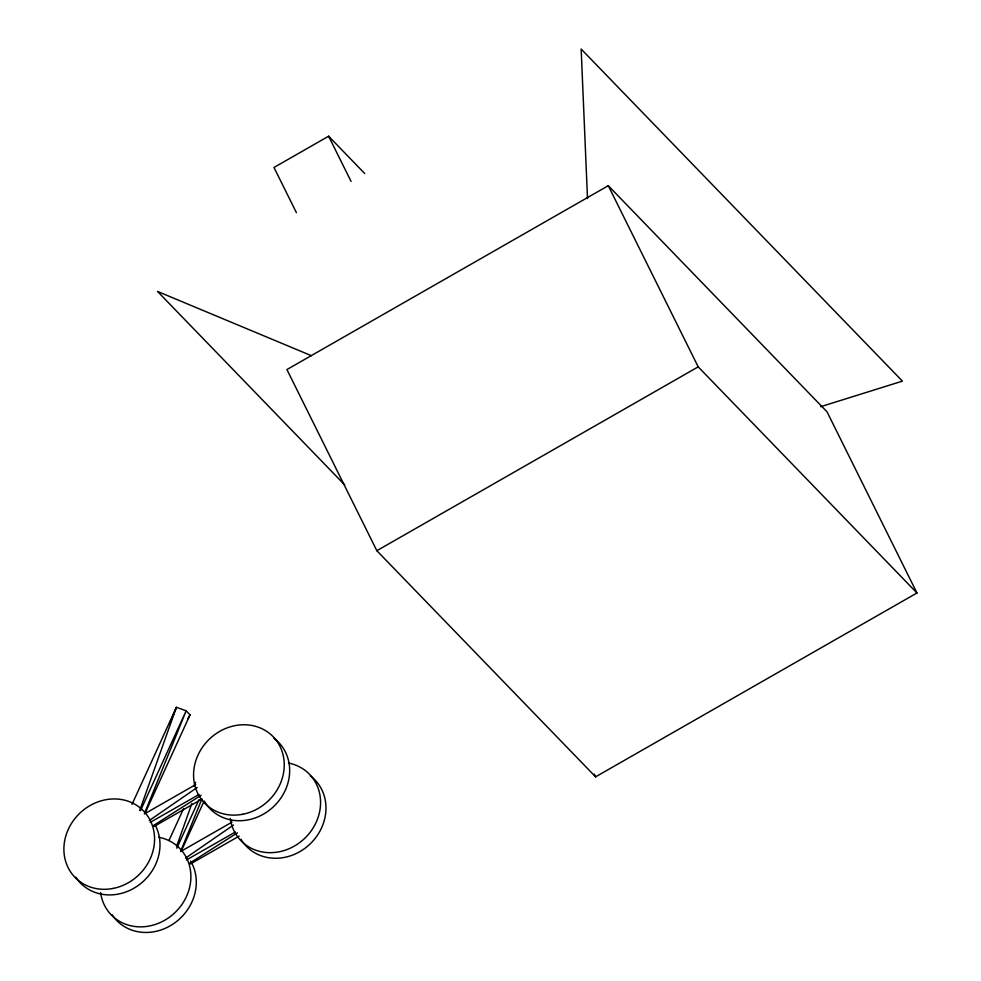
<?xml version="1.0" encoding="UTF-8"?>
<svg xmlns="http://www.w3.org/2000/svg" width="981" height="981" viewBox="0 0 981 981"><rect width="100%" height="100%" fill="white"/><g stroke="black" fill="none" stroke-linecap="round" stroke-linejoin="round"><path stroke-width="1.47" d="M139.743 810.392L176.408 707.276L186.157 710.796L190.056 714.83L145.029 813.31M176.568 846.505L191.847 803.537M169.578 724.113L176.408 707.276L132.018 804.371M144.575 813.2L186.157 710.796L140.491 810.662M180.896 850.748L201.963 798.841M168.977 840.521L183.557 808.626M193.698 786.431L195.611 782.274M176.813 848.209L199.008 799.662M181.35 850.846L204.183 800.913M187.8 718.803L190.056 714.83M149.259 820.557L197.181 787.473M185.581 858.093L233.503 825.009M153.563 825.462L201.13 795.284M189.873 863.01L237.439 832.82M364.724 173.539L328.623 136.212L273.981 167.469L296.409 212.656M608.281 185.703L286.918 369.567L376.839 550.709L595.59 776.842L916.953 592.978L827.032 411.836L608.281 185.703L698.202 366.857L916.953 592.978M376.839 550.709L698.202 366.857M144.305 813.985L195.734 784.567M150.191 822.409L198.984 794.5M154.091 826.443L201.559 799.282M180.627 851.533L232.056 822.103M186.5 859.957L235.293 832.047M190.4 863.991L239.192 836.07M820.741 406.674L902.41 381.131L581.157 49.05L587.509 198.616M311.333 355.662L157.512 291.431L344.736 484.957M328.623 136.212L351.051 181.399M594.228 774.095L595.59 776.842M155.059 824.862A47.726 42.686 -44.1 0 1 136.641 886.566A47.726 42.686 -44.1 0 1 75.77 877.186M274.067 738.337A47.726 42.686 -44.1 0 1 272.877 807.265A47.726 42.686 -44.1 0 1 204.649 801.71M288.475 763.059A47.726 42.686 -44.1 0 1 320.051 809.35A47.726 42.686 -44.1 0 1 274.815 852.44A47.726 42.686 -44.1 0 1 230.277 818.51M310.388 775.885A47.726 42.686 -44.1 0 1 309.187 844.813A47.726 42.686 -44.1 0 1 240.97 839.258M158.799 837.259A47.726 42.686 -44.1 0 1 190.375 883.538A47.726 42.686 -44.1 0 1 145.139 926.628A47.726 42.686 -44.1 0 1 100.602 892.698M190.621 861.097A47.726 42.686 -44.1 0 1 173.649 923.648A47.726 42.686 -44.1 0 1 112.092 914.721M113.158 888.43A47.726 42.686 -44.1 0 0 146.39 814.267A47.726 42.686 -44.1 0 0 68.13 829.693A47.726 42.686 -44.1 0 0 113.158 888.43M242.847 814.242A47.726 42.686 -44.1 0 0 276.066 740.079A47.726 42.686 -44.1 0 0 197.806 755.505A47.726 42.686 -44.1 0 0 242.847 814.242"/></g></svg>
